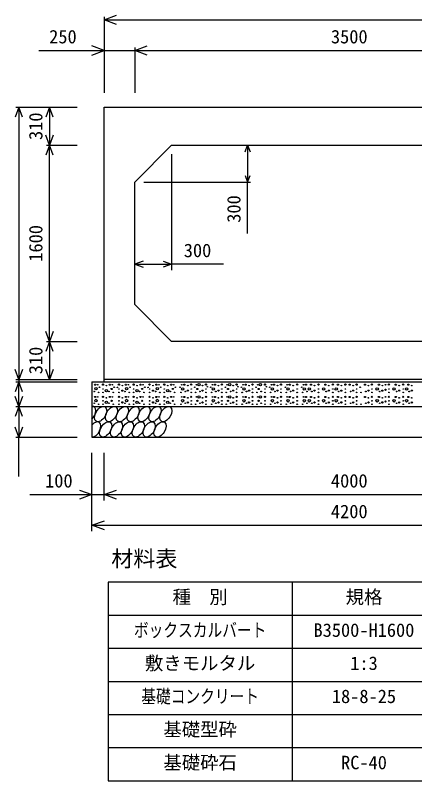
# Model space of a CAD drawing. Units: millimetres, scale not verified. Extents: x -100800 to 100800, y -35640 to 35640.
# Drawn here: x 28034 to 31293, y -23701 to -17460 of the extents above; entities that cross this region are included whole.
import ezdxf
from ezdxf.enums import TextEntityAlignment as Align

# ---------------------------------------------------------------- set-up
doc = ezdxf.new("R2010")
doc.units = ezdxf.units.MM
doc.header["$LTSCALE"] = 120
for name, color, linetype, lineweight in [('0-0_DIM', 7, 'Continuous', 25), ('0-2_HATCH', 6, 'Continuous', 25), ('0-3_HYO', 3, 'Continuous', 25), ('0-4_HYO2', 4, 'Continuous', 25), ('0-5_OUTLINE', 3, 'Continuous', 25), ('0-7_TXT', 7, 'Continuous', 25)]:
    doc.layers.add(name, color=color, linetype=linetype, lineweight=lineweight)
doc.styles.add('ＭＳ ゴシック', font='')
doc.styles.get('ＭＳ ゴシック').set_extended_font_data('MS Gothic')

msp = doc.modelspace()

# ---------------------------------------------------------------- linework, layer by layer
at = {"layer": '0-0_DIM'}
for p, q in [((28759.1, -17473.4), (28759.1, -18092)), ((28759.1, -17497.4), (32759.1, -17497.4)), ((29009.1, -17723.4), (29009.1, -18092)), ((28226.4, -17747.4), (28759.1, -17747.4)), ((28039, -18209.7), (28539.1, -18209.7)), ((28063, -18209.7), (28063, -20429.7)), ((28313, -18209.7), (28313, -18519.7)), ((28289, -18519.7), (28539.1, -18519.7)), ((28313, -20119.7), (28313, -18519.7)), ((29929.5, -18519.7), (29929.5, -18819.7)), ((29309.1, -18591.7), (29309.1, -19538.3)), ((29081.1, -18819.7), (29953.5, -18819.7)), ((29929.5, -19240.5), (29929.5, -18819.7)), ((29009.1, -19490.3), (29309.1, -19490.3)), ((29733.2, -19490.3), (29309.1, -19490.3)), ((28289, -20119.7), (28539.1, -20119.7)), ((28313, -20119.7), (28313, -20429.7)), ((28039, -20429.7), (28539.1, -20429.7)), ((28039, -20449.7), (28539.1, -20449.7)), ((28063, -20429.7), (28063, -20449.7)), ((28063, -20649.7), (28063, -20449.7)), ((28039, -20649.7), (28539.1, -20649.7)), ((28063, -20649.7), (28063, -20899.7)), ((28039, -20899.7), (28539.1, -20899.7)), ((28063, -21221.8), (28063, -20899.7)), ((28659.1, -21666.9), (28659.1, -21027.3)), ((28759.1, -21416.9), (28759.1, -21027.3)), ((28151.1, -21368.9), (28659.1, -21368.9)), ((28659.1, -21368.9), (28759.1, -21368.9)), ((28759.1, -21368.9), (32759.1, -21368.9)), ((28659.1, -21618.9), (32859.1, -21618.9))]:
    msp.add_line(p, q, dxfattribs=at)
for points in [[(28860.6, -17534.3), (28759.1, -17497.4), (28860.6, -17460.4)], [(28657.6, -17784.3), (28759.1, -17747.4), (28657.6, -17710.4)], [(29110.6, -17784.3), (29009.1, -17747.4), (29110.6, -17710.4)], [(28759.1, -17747.4), (29009.1, -17747.4), (32509.1, -17747.4), (32759.1, -17747.4)], [(28092.6, -18290.9), (28063, -18209.7), (28033.5, -18290.9)], [(28342.6, -18290.9), (28313, -18209.7), (28283.5, -18290.9)], [(28342.6, -18438.5), (28313, -18519.7), (28283.5, -18438.5)], [(28342.6, -18600.9), (28313, -18519.7), (28283.5, -18600.9)], [(29909.8, -18573.8), (29929.5, -18519.7), (29949.2, -18573.8)], [(29909.8, -18765.6), (29929.5, -18819.7), (29949.2, -18765.6)], [(29076.8, -19465.7), (29009.1, -19490.3), (29076.8, -19515)], [(29241.4, -19465.7), (29309.1, -19490.3), (29241.4, -19515)], [(28342.6, -20038.5), (28313, -20119.7), (28283.5, -20038.5)], [(28342.6, -20200.9), (28313, -20119.7), (28283.5, -20200.9)], [(28092.6, -20348.5), (28063, -20429.7), (28033.5, -20348.5)], [(28342.6, -20348.5), (28313, -20429.7), (28283.5, -20348.5)], [(28092.6, -20530.9), (28063, -20449.7), (28033.5, -20530.9)], [(28092.6, -20568.5), (28063, -20649.7), (28033.5, -20568.5)], [(28092.6, -20730.9), (28063, -20649.7), (28033.5, -20730.9)], [(28092.6, -20818.5), (28063, -20899.7), (28033.5, -20818.5)], [(28557.6, -21332), (28659.1, -21368.9), (28557.6, -21405.9)], [(28860.6, -21405.9), (28759.1, -21368.9), (28860.6, -21332)], [(28760.6, -21655.9), (28659.1, -21618.9), (28760.6, -21582)]]:
    msp.add_lwpolyline(points, dxfattribs=at)
at = {"layer": '0-2_HATCH'}
for centre, radius in [((28685.1, -20472.5), 5), ((28706.2, -20472.5), 2.5), ((28749.1, -20471.6), 5), ((28805.1, -20472.5), 5), ((28826.2, -20472.5), 2.5), ((28879.1, -20471.6), 5), ((28935.1, -20472.5), 5), ((28956.2, -20472.5), 2.5), ((28999.1, -20471.6), 5), ((29055.1, -20472.5), 5), ((29076.2, -20472.5), 2.5), ((29129.1, -20471.6), 5), ((29185.1, -20472.5), 5), ((29206.2, -20472.5), 2.5), ((29249.1, -20471.6), 5), ((29305.1, -20472.5), 5), ((29326.2, -20472.5), 2.5), ((29392, -20472.5), 2.5), ((29413.1, -20472.5), 5), ((29469.1, -20471.6), 5), ((29512, -20472.5), 2.5), ((29533.1, -20472.5), 10), ((29589.1, -20471.6), 5), ((29642, -20472.5), 2.5), ((29663.1, -20472.5), 5), ((29719.1, -20471.6), 5), ((29762, -20472.5), 2.5), ((29783.1, -20472.5), 10), ((29839.1, -20471.6), 5), ((29892, -20472.5), 2.5), ((29913.1, -20472.5), 5), ((29969.1, -20471.6), 5), ((30012, -20472.5), 2.5), ((30033.1, -20472.5), 10), ((30071, -20471.6), 5), ((30123.9, -20472.5), 2.5), ((30144.9, -20472.5), 5), ((30201, -20471.6), 5), ((30251.9, -20472.5), 2.5), ((30272.9, -20472.5), 5), ((30333.9, -20471.6), 5), ((30384.8, -20472.5), 2.5), ((30405.9, -20472.5), 5), ((30446.5, -20472.5), 5), ((30507.5, -20471.6), 5), ((30563.4, -20472.5), 5), ((30624.3, -20471.6), 5), ((30666.1, -20472.5), 5), ((30727, -20471.6), 5), ((30762.3, -20472.5), 5), ((30818.4, -20471.6), 5), ((30887.1, -20472.5), 5), ((30943.2, -20471.6), 5), ((31000.5, -20472.5), 5), ((31054.7, -20472.5), 2.5), ((31082, -20471.6), 5), ((31137.9, -20472.5), 5), ((31198.9, -20471.6), 5), ((31240.6, -20472.5), 5), ((28678.1, -20527.7), 2.5), ((28691.7, -20505.5), 10), ((28720.2, -20493.5), 2.5), ((28749.1, -20507.5), 2.5), ((28777.1, -20520.7), 10), ((28777.1, -20479.5), 2.5), ((28798.1, -20527.7), 2.5), ((28819.2, -20507.5), 5), ((28840.2, -20493.5), 2.5), ((28866.7, -20494.4), 2.5), ((28879.1, -20507.5), 2.5), ((28907.1, -20520.7), 5), ((28907.1, -20479.5), 2.5), ((28928.1, -20527.7), 2.5), ((28941.7, -20505.5), 10), ((28970.2, -20493.5), 2.5), ((28999.1, -20507.5), 2.5), ((29027.1, -20520.7), 10), ((29027.1, -20479.5), 2.5), ((29048.1, -20527.7), 2.5), ((29069.2, -20507.5), 5), ((29090.2, -20493.5), 2.5), ((29116.7, -20494.4), 2.5), ((29129.1, -20507.5), 2.5), ((29157.1, -20520.7), 5), ((29157.1, -20479.5), 2.5), ((29178.1, -20527.7), 2.5), ((29191.7, -20505.5), 10), ((29220.2, -20493.5), 2.5), ((29249.1, -20507.5), 2.5), ((29277.1, -20520.7), 10), ((29277.1, -20479.5), 2.5), ((29298.1, -20527.7), 2.5), ((29319.2, -20507.5), 5), ((29340.2, -20493.5), 2.5), ((29378, -20493.5), 2.5), ((29399, -20507.5), 10), ((29420.1, -20527.7), 2.5), ((29441.1, -20520.7), 5), ((29441.1, -20479.5), 2.5), ((29469.1, -20507.5), 2.5), ((29498, -20493.5), 2.5), ((29519, -20507.5), 5), ((29540.1, -20527.7), 2.5), ((29561.1, -20520.7), 5), ((29561.1, -20479.5), 2.5), ((29589.1, -20507.5), 2.5), ((29600.5, -20489.2), 2.5), ((29628, -20493.5), 2.5), ((29649, -20507.5), 10), ((29670.1, -20527.7), 2.5), ((29691.1, -20520.7), 5), ((29691.1, -20479.5), 2.5), ((29719.1, -20507.5), 2.5), ((29748, -20493.5), 2.5), ((29769, -20507.5), 5), ((29790.1, -20527.7), 2.5), ((29811.1, -20520.7), 5), ((29811.1, -20479.5), 2.5), ((29839.1, -20507.5), 2.5), ((29850.5, -20489.2), 2.5), ((29878, -20493.5), 2.5), ((29899, -20507.5), 10), ((29920.1, -20527.7), 2.5), ((29941.1, -20520.7), 5), ((29941.1, -20479.5), 2.5), ((29969.1, -20507.5), 2.5), ((29998, -20493.5), 2.5), ((30019, -20507.5), 5), ((30040.1, -20527.7), 2.5), ((30071, -20507.5), 2.5), ((30082.3, -20489.2), 2.5), ((30109.8, -20493.5), 2.5), ((30130.9, -20507.5), 10), ((30151.9, -20527.7), 2.5), ((30172.9, -20520.7), 5), ((30172.9, -20479.5), 2.5), ((30201, -20507.5), 2.5), ((30237.9, -20493.5), 2.5), ((30258.9, -20507.5), 10), ((30280, -20527.7), 2.5), ((30301, -20520.7), 5), ((30301, -20479.5), 2.5), ((30333.9, -20507.5), 2.5), ((30370.8, -20493.5), 2.5), ((30391.9, -20507.5), 10), ((30412.9, -20527.7), 2.5), ((30432.5, -20507.5), 10), ((30453.6, -20527.7), 2.5), ((30474.6, -20520.7), 5), ((30474.6, -20479.5), 2.5), ((30507.5, -20507.5), 2.5), ((30549.4, -20507.5), 10), ((30570.4, -20527.7), 2.5), ((30591.4, -20520.7), 5), ((30591.4, -20479.5), 2.5), ((30624.3, -20507.5), 2.5), ((30652.1, -20507.5), 10), ((30673.1, -20527.7), 2.5), ((30694.1, -20520.7), 5), ((30694.1, -20479.5), 2.5), ((30727, -20507.5), 2.5), ((30769.3, -20527.7), 2.5), ((30790.3, -20520.7), 5), ((30790.3, -20479.5), 2.5), ((30818.4, -20507.5), 2.5), ((30847.2, -20493.5), 2.5), ((30894.1, -20527.7), 2.5), ((30915.1, -20520.7), 5), ((30915.1, -20479.5), 2.5), ((30943.2, -20507.5), 2.5), ((30986.5, -20507.5), 10), ((31007.5, -20527.7), 2.5), ((31028.6, -20520.7), 5), ((31028.6, -20479.5), 2.5), ((31054.7, -20513.7), 5), ((31082, -20507.5), 2.5), ((31123.9, -20507.5), 10), ((31145, -20527.7), 2.5), ((31166, -20520.7), 5), ((31166, -20479.5), 2.5), ((31198.9, -20507.5), 2.5), ((31226.6, -20507.5), 10), ((31247.6, -20527.7), 2.5), ((31268.7, -20520.7), 5), ((31268.7, -20479.5), 2.5), ((28685.1, -20572.5), 5), ((28691.7, -20601.6), 10), ((28706.2, -20572.5), 2.5), ((28713.2, -20535.6), 2.5), ((28749.1, -20571.6), 5), ((28749.1, -20535.6), 2.5), ((28777.1, -20579.5), 2.5), ((28805.1, -20572.5), 5), ((28826.2, -20572.5), 2.5), ((28833.2, -20535.6), 2.5), ((28879.1, -20571.6), 5), ((28879.1, -20535.6), 2.5), ((28907.1, -20579.5), 2.5), ((28935.1, -20572.5), 5), ((28941.7, -20601.6), 10), ((28956.2, -20572.5), 2.5), ((28963.2, -20535.6), 2.5), ((28999.1, -20571.6), 5), ((28999.1, -20535.6), 2.5), ((29027.1, -20579.5), 2.5), ((29055.1, -20572.5), 5), ((29076.2, -20572.5), 2.5), ((29083.2, -20535.6), 2.5), ((29129.1, -20571.6), 5), ((29129.1, -20535.6), 2.5), ((29157.1, -20579.5), 2.5), ((29185.1, -20572.5), 5), ((29191.7, -20601.6), 10), ((29206.2, -20572.5), 2.5), ((29213.2, -20535.6), 2.5), ((29249.1, -20571.6), 5), ((29249.1, -20535.6), 2.5), ((29277.1, -20579.5), 2.5), ((29305.1, -20572.5), 5), ((29326.2, -20572.5), 2.5), ((29333.2, -20535.6), 2.5), ((29385, -20535.6), 2.5), ((29399, -20603.6), 10), ((29392, -20572.5), 2.5), ((29413.1, -20572.5), 5), ((29441.1, -20579.5), 2.5), ((29469.1, -20571.6), 5), ((29469.1, -20535.6), 2.5), ((29505, -20535.6), 2.5), ((29512, -20572.5), 2.5), ((29533.1, -20572.5), 10), ((29561.1, -20579.5), 2.5), ((29589.1, -20571.6), 5), ((29589.1, -20535.6), 2.5), ((29635, -20535.6), 2.5), ((29649, -20603.6), 10), ((29642, -20572.5), 2.5), ((29663.1, -20572.5), 5), ((29691.1, -20579.5), 2.5), ((29719.1, -20571.6), 5), ((29719.1, -20535.6), 2.5), ((29755, -20535.6), 2.5), ((29762, -20572.5), 2.5), ((29783.1, -20572.5), 10), ((29811.1, -20579.5), 2.5), ((29839.1, -20571.6), 5), ((29839.1, -20535.6), 2.5), ((29885, -20535.6), 2.5), ((29899, -20603.6), 10), ((29892, -20572.5), 2.5), ((29913.1, -20572.5), 5), ((29941.1, -20579.5), 2.5), ((29969.1, -20571.6), 5), ((29969.1, -20535.6), 2.5), ((30005, -20535.6), 2.5), ((30012, -20572.5), 2.5), ((30033.1, -20572.5), 10), ((30071, -20571.6), 5), ((30071, -20535.6), 2.5), ((30116.8, -20535.6), 2.5), ((30130.9, -20603.6), 10), ((30123.9, -20572.5), 2.5), ((30144.9, -20572.5), 5), ((30172.9, -20579.5), 2.5), ((30201, -20571.6), 5), ((30201, -20535.6), 2.5), ((30244.9, -20535.6), 2.5), ((30258.9, -20603.6), 10), ((30251.9, -20572.5), 2.5), ((30272.9, -20572.5), 5), ((30301, -20579.5), 2.5), ((30333.9, -20571.6), 5), ((30333.9, -20535.6), 2.5), ((30377.8, -20535.6), 2.5), ((30391.9, -20603.6), 10), ((30384.8, -20572.5), 2.5), ((30405.9, -20572.5), 5), ((30432.5, -20603.6), 10), ((30446.5, -20572.5), 5), ((30474.6, -20579.5), 2.5), ((30507.5, -20571.6), 5), ((30507.5, -20535.6), 2.5), ((30549.4, -20603.6), 10), ((30563.4, -20572.5), 5), ((30591.4, -20579.5), 2.5), ((30624.3, -20571.6), 5), ((30624.3, -20535.6), 2.5), ((30652.1, -20603.6), 10), ((30666.1, -20572.5), 5), ((30694.1, -20579.5), 2.5), ((30727, -20571.6), 5), ((30727, -20535.6), 2.5), ((30762.3, -20572.5), 5), ((30790.3, -20579.5), 2.5), ((30818.4, -20571.6), 5), ((30818.4, -20535.6), 2.5), ((30854.2, -20535.6), 2.5), ((30887.1, -20572.5), 5), ((30915.1, -20579.5), 2.5), ((30943.2, -20571.6), 5), ((30943.2, -20535.6), 2.5), ((30986.5, -20603.6), 10), ((31000.5, -20572.5), 5), ((31028.6, -20579.5), 2.5), ((31054.7, -20572.5), 2.5), ((31082, -20571.6), 5), ((31082, -20535.6), 2.5), ((31123.9, -20603.6), 10), ((31137.9, -20572.5), 5), ((31166, -20579.5), 2.5), ((31198.9, -20571.6), 5), ((31198.9, -20535.6), 2.5), ((31226.6, -20603.6), 10), ((31240.6, -20572.5), 5), ((31268.7, -20579.5), 2.5), ((28678.1, -20623.8), 2.5), ((28713.2, -20631.6), 2.5), ((28749.1, -20603.6), 2.5), ((28749.1, -20631.6), 2.5), ((28777.1, -20616.8), 10), ((28798.1, -20623.8), 2.5), ((28819.2, -20603.6), 5), ((28833.2, -20631.6), 2.5), ((28879.1, -20603.6), 2.5), ((28879.1, -20631.6), 2.5), ((28907.1, -20616.8), 5), ((28928.1, -20623.8), 2.5), ((28963.2, -20631.6), 2.5), ((28999.1, -20603.6), 2.5), ((28999.1, -20631.6), 2.5), ((29027.1, -20616.8), 10), ((29048.1, -20623.8), 2.5), ((29069.2, -20603.6), 5), ((29083.2, -20631.6), 2.5), ((29129.1, -20603.6), 2.5), ((29129.1, -20631.6), 2.5), ((29157.1, -20616.8), 5), ((29178.1, -20623.8), 2.5), ((29213.2, -20631.6), 2.5), ((29249.1, -20603.6), 2.5), ((29249.1, -20631.6), 2.5), ((29277.1, -20616.8), 10), ((29298.1, -20623.8), 2.5), ((29319.2, -20603.6), 5), ((29333.2, -20631.6), 2.5), ((29385, -20631.6), 2.5), ((29420.1, -20623.8), 2.5), ((29441.1, -20616.8), 5), ((29469.1, -20603.6), 2.5), ((29469.1, -20631.6), 2.5), ((29505, -20631.6), 2.5), ((29519, -20603.6), 5), ((29540.1, -20623.8), 2.5), ((29561.1, -20616.8), 5), ((29589.1, -20603.6), 2.5), ((29589.1, -20631.6), 2.5), ((29635, -20631.6), 2.5), ((29670.1, -20623.8), 2.5), ((29691.1, -20616.8), 5), ((29719.1, -20603.6), 2.5), ((29719.1, -20631.6), 2.5), ((29755, -20631.6), 2.5), ((29769, -20603.6), 5), ((29790.1, -20623.8), 2.5), ((29811.1, -20616.8), 5), ((29839.1, -20603.6), 2.5), ((29839.1, -20631.6), 2.5), ((29885, -20631.6), 2.5), ((29920.1, -20623.8), 2.5), ((29941.1, -20616.8), 5), ((29969.1, -20603.6), 2.5), ((29969.1, -20631.6), 2.5), ((30005, -20631.6), 2.5), ((30019, -20603.6), 5), ((30040.1, -20623.8), 2.5), ((30071, -20603.6), 2.5), ((30071, -20631.6), 2.5), ((30116.8, -20631.6), 2.5), ((30151.9, -20623.8), 2.5), ((30172.9, -20616.8), 5), ((30201, -20603.6), 2.5), ((30201, -20631.6), 2.5), ((30244.9, -20631.6), 2.5), ((30280, -20623.8), 2.5), ((30301, -20616.8), 5), ((30333.9, -20603.6), 2.5), ((30333.9, -20631.6), 2.5), ((30377.8, -20631.6), 2.5), ((30412.9, -20623.8), 2.5), ((30453.6, -20623.8), 2.5), ((30474.6, -20616.8), 5), ((30507.5, -20603.6), 2.5), ((30507.5, -20631.6), 2.5), ((30570.4, -20623.8), 2.5), ((30591.4, -20616.8), 5), ((30624.3, -20603.6), 2.5), ((30624.3, -20631.6), 2.5), ((30673.1, -20623.8), 2.5), ((30694.1, -20616.8), 5), ((30727, -20603.6), 2.5), ((30727, -20631.6), 2.5), ((30769.3, -20623.8), 2.5), ((30790.3, -20616.8), 5), ((30818.4, -20603.6), 2.5), ((30818.4, -20631.6), 2.5), ((30854.2, -20631.6), 2.5), ((30894.1, -20623.8), 2.5), ((30915.1, -20616.8), 5), ((30943.2, -20603.6), 2.5), ((30943.2, -20631.6), 2.5), ((31007.5, -20623.8), 2.5), ((31028.6, -20616.8), 5), ((31054.7, -20609.8), 5), ((31082, -20603.6), 2.5), ((31082, -20631.6), 2.5), ((31145, -20623.8), 2.5), ((31166, -20616.8), 5), ((31198.9, -20603.6), 2.5), ((31198.9, -20631.6), 2.5), ((31247.6, -20623.8), 2.5), ((31268.7, -20616.8), 5)]:
    msp.add_circle(centre, radius, dxfattribs=at)
for centre, start_param, end_param in [((28640.8, -20712.2), 4.335544, 6.724593), ((28682.3, -20837.2), 3.496422, 7.58605)]:
    msp.add_ellipse(centre, major_axis=(36.4, 58.9), ratio=0.5792, start_param=start_param, end_param=end_param, dxfattribs=at)
for centre in [(28729.5, -20712.2), (28818.2, -20712.2), (28906.9, -20712.2), (28995.6, -20712.2), (29084.3, -20712.2), (29173, -20712.2), (29261.6, -20712.2), (28771, -20837.2), (28859.7, -20837.2), (28948.4, -20837.2), (29037.1, -20837.2), (29125.8, -20837.2), (29214.5, -20837.2)]:
    msp.add_ellipse(centre, major_axis=(36.4, 58.9), ratio=0.5792, dxfattribs=at)
at = {"layer": '0-3_HYO'}
for p, q in [((30291.6, -22081.4), (30291.6, -23701.4)), ((28791.6, -22351.4), (32726.6, -22351.4))]:
    msp.add_line(p, q, dxfattribs=at)
msp.add_lwpolyline([(28791.6, -23701.4), (32726.6, -23701.4), (32726.6, -22081.4), (28791.6, -22081.4)], close=True, dxfattribs=at)
at = {"layer": '0-4_HYO2'}
for p, q in [((28791.6, -22621.4), (32726.6, -22621.4)), ((28791.6, -22891.4), (32726.6, -22891.4)), ((28791.6, -23161.4), (32726.6, -23161.4)), ((28791.6, -23431.4), (32726.6, -23431.4))]:
    msp.add_line(p, q, dxfattribs=at)
at = {"layer": '0-5_OUTLINE'}
for p, q in [((28759.1, -20449.7), (28759.1, -18209.7)), ((29309.1, -18519.7), (29009.1, -18819.7)), ((29309.1, -18519.7), (32209.1, -18519.7)), ((29009.1, -19819.7), (29009.1, -18819.7)), ((29009.1, -19819.7), (29309.1, -20119.7)), ((32209.1, -20119.7), (29309.1, -20119.7)), ((28659.1, -20449.7), (28659.1, -20899.7)), ((28659.1, -20449.7), (32859.1, -20449.7)), ((32759.1, -20429.7), (28759.1, -20429.7)), ((28659.1, -20649.7), (32859.1, -20649.7)), ((28659.1, -20899.7), (32859.1, -20899.7))]:
    msp.add_line(p, q, dxfattribs=at)
msp.add_lwpolyline([(28759.1, -18209.7), (32759.1, -18209.7), (32759.1, -20449.7)], dxfattribs=at)

# ---------------------------------------------------------------- texts
at = {"layer": '0-0_DIM', "style": 'ＭＳ ゴシック'}
for s, p in [('250', (28309.8, -17722.4)), ('3500', (30609.1, -17722.4)), ('300', (29408.3, -19465.3)), ('100', (28276.7, -21343.9)), ('4000', (30609.1, -21343.9)), ('4200', (30609.1, -21593.9))]:
    msp.add_text(s, height=110, dxfattribs=at).set_placement(p, align=Align.BOTTOM_LEFT)
for s, p in [('310', (28288, -18477.2)), ('300', (29904.5, -19152)), ('1600', (28288, -19469.7)), ('310', (28288, -20387.2))]:
    msp.add_text(s, height=110, rotation=90, dxfattribs=at).set_placement(p, align=Align.BOTTOM_LEFT)
at = {"layer": '0-7_TXT', "style": 'ＭＳ ゴシック'}
for s, height, p in [('材料表', 132, (28816.6, -21996.4)), ('種\u3000別', 110, (29316.6, -22291.4)), ('規格', 110, (30729.1, -22291.4)), ('B3500-H1600', 110, (30466.6, -22561.4)), ('敷きモルタル', 110, (29091.6, -22831.4)), ('1:3', 110, (30766.6, -22831.4)), ('18-8-25', 110, (30616.6, -23101.4)), ('基礎型砕', 110, (29241.6, -23371.4)), ('基礎砕石', 110, (29241.6, -23641.4)), ('RC-40', 110, (30691.6, -23641.4))]:
    msp.add_text(s, height=height, dxfattribs=at).set_placement(p, align=Align.BOTTOM_LEFT)
at = {"layer": '0-7_TXT', "style": 'ＭＳ ゴシック', "width": 0.8}
for s, p in [('ボックスカルバート', (29001.6, -22561.4)), ('基礎コンクリート', (29061.6, -23101.4))]:
    msp.add_text(s, height=110, dxfattribs=at).set_placement(p, align=Align.BOTTOM_LEFT)

doc.saveas('drawing.dxf')
